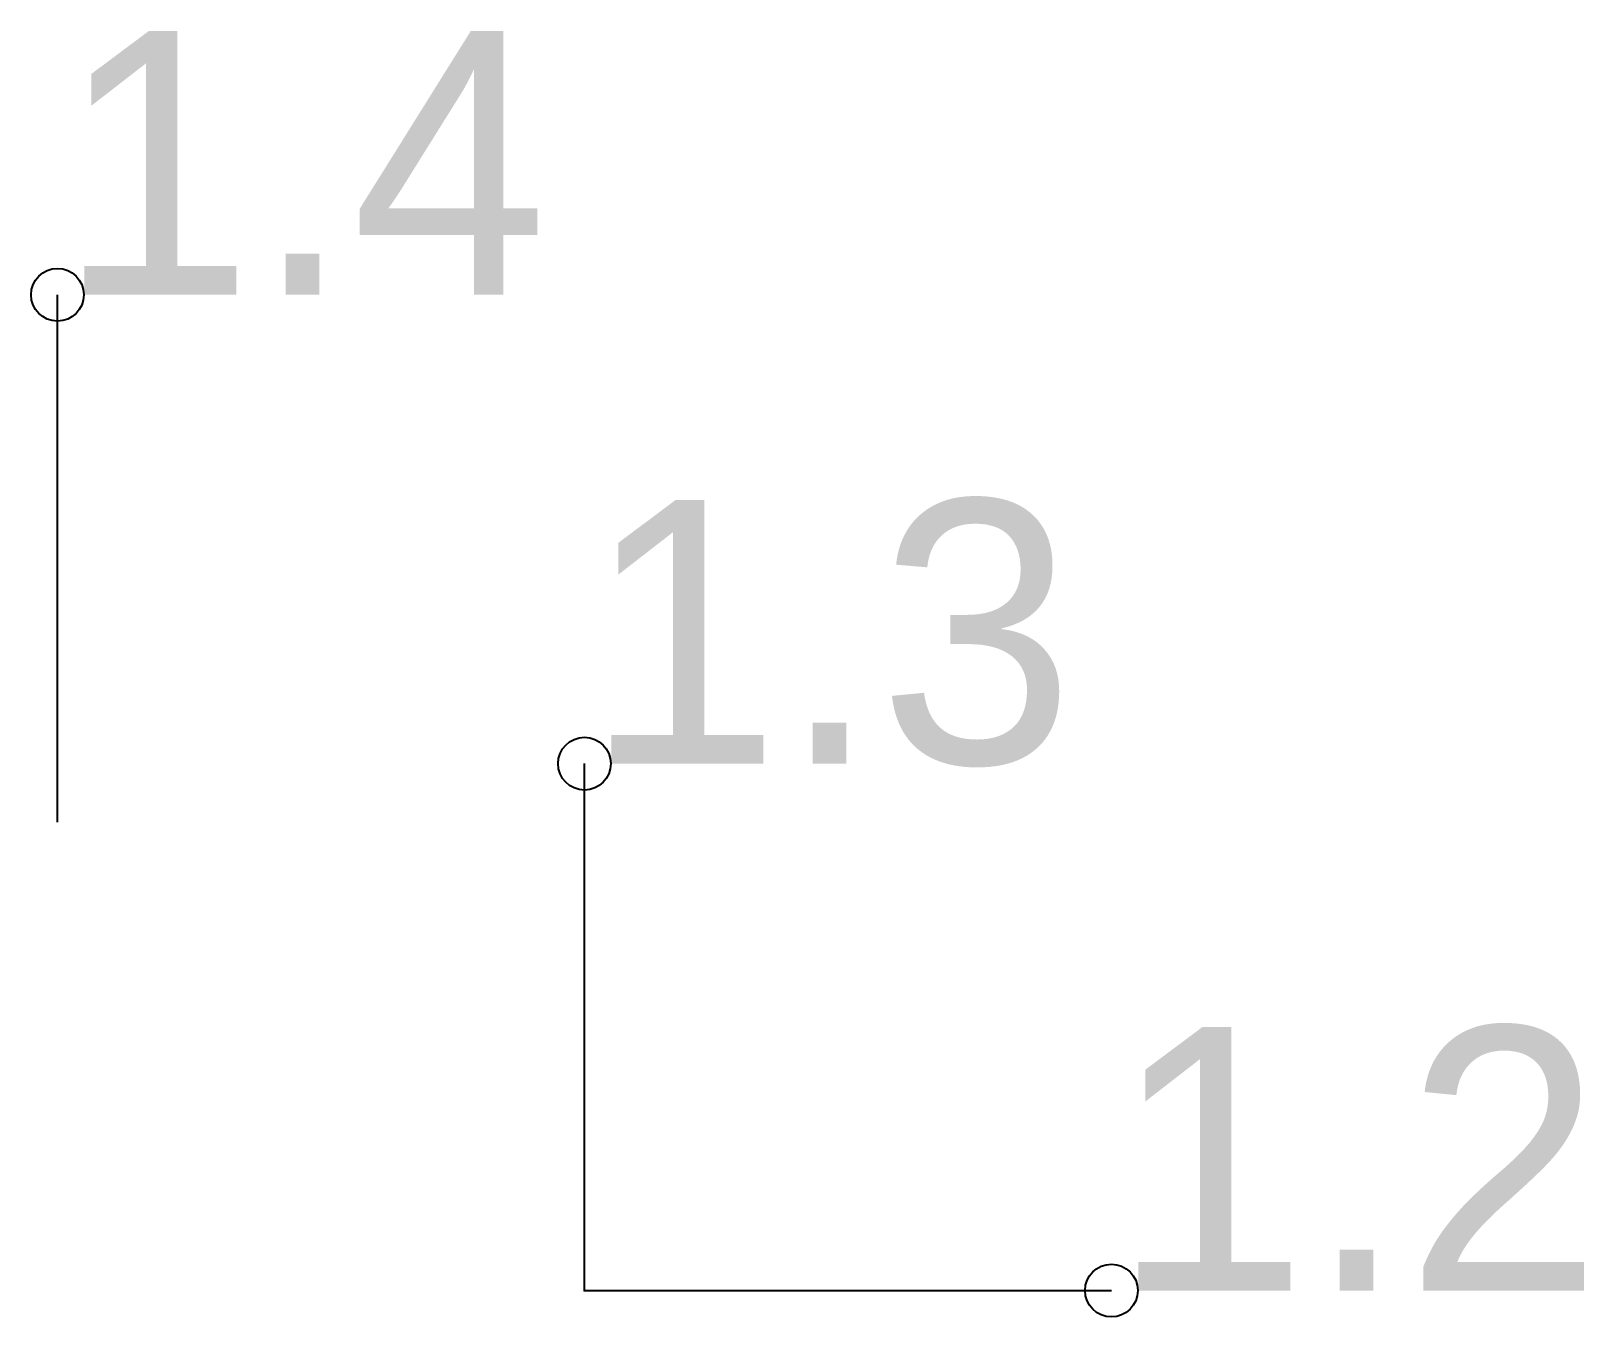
# Model space of a CAD drawing. Header units: millimetres. Extents: x -2.1 to 3.79, y -0.1 to 4.78.
import ezdxf

# ---------------------------------------------------------------- set-up
doc = ezdxf.new("R2010")
doc.units = ezdxf.units.MM

msp = doc.modelspace()

# ---------------------------------------------------------------- linework, layer by layer
at = {"layer": 'Shots', "color": 1}
for p, q in [((-1.996, 1.776), (-1.996, 3.776)), ((0.002, -0.002), (0.002, 1.998)), ((0, 0), (2, 0))]:
    msp.add_line(p, q, dxfattribs=at)
for centre in [(-1.996, 3.776), (0.002, 1.998), (2, 0)]:
    msp.add_circle(centre, 0.1, dxfattribs=at)

# ---------------------------------------------------------------- texts
at = {"layer": 'Label'}
for s, p in [('1.4', (-1.996, 3.776)), ('1.3', (0.002, 1.998)), ('1.2', (2, 0))]:
    msp.add_text(s, height=1, dxfattribs=at).set_placement(p)

doc.saveas('drawing.dxf')
